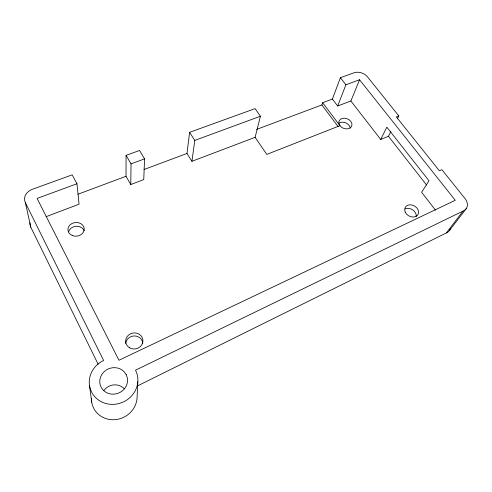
<?xml version="1.0" encoding="UTF-8"?>
<svg xmlns="http://www.w3.org/2000/svg" width="492" height="492" viewBox="0 0 492 492"><rect width="100%" height="100%" fill="white"/><g stroke="black" fill="none" stroke-linecap="round" stroke-linejoin="round"><path stroke-width="0.74" d="M126.026 176.277L126.069 155.349L139.562 150.46L144.574 158.873L143.756 179.586L130.786 184.543L126.026 176.277L78.044 194.217M130.786 184.543L131.038 163.854L126.069 155.349M137.821 381.792L137.047 398.212A23.124 21.765 -27.7 0 1 113.345 419.75A23.124 21.765 -27.7 0 1 91.438 398.625M255.114 137.329L191.935 161.302L186.997 153.442L189.611 132.33L255.09 108.615L260.428 116.241L255.114 137.329L266.793 154.396L339.923 125.675A6.783 5.111 21 0 0 351.343 126.715A6.783 5.111 21 0 0 344.849 118.228A6.783 5.111 21 0 0 339.96 125.712L322.654 102.736L332.407 99.076L340.396 77.718L354.025 72.773A10.012 7.208 20.4 0 1 367.487 76.838L398.815 115.927L397.444 118.609M191.935 161.302L194.777 140.398L189.611 132.33M256.652 129.39L321.86 104.937L322.654 102.736M332.407 99.076L337.672 105.983L345.907 84.778L359.566 79.753L455.266 200.293L118.941 360.261L37.103 198.424L76.961 183.756L72.176 174.869L32.46 189.236A12.577 10.147 -7 0 0 25.393 202.729L30.818 227.255L98.148 364.264M337.672 105.983L350.888 100.983L359.566 79.753M350.888 100.983L380.722 139.464L386.835 127.17L428.987 180.779L421.619 192.249L435.5 210.164M380.722 139.464L388.446 136.284L390.882 131.493M137.631 385.833L446.342 232.944L463.046 211.086A11.181 8.419 31.1 0 0 465.487 199.125L441.871 169.648L439.374 170.767L396.343 116.918L398.815 115.927M449.694 230.17L466.514 208.245M463.046 211.086L135.509 370.199A24.545 22.97 -22.6 0 1 123.873 401.718A24.545 22.97 -22.6 0 1 91.457 391.823A24.545 22.97 -22.6 0 1 103.627 360.464L25.393 202.729M46.033 216.714L79.052 204.18L76.961 183.756M143.978 169.531L186.997 153.442M131.038 163.854L144.574 158.873M194.777 140.398L260.428 116.241M388.446 136.284L426.589 185.053M340.396 77.718L345.907 84.778M321.86 104.937L338.145 126.616M89.55 385.857L91.721 402.228M125.657 343.459A8.585 7.977 -9.7 0 1 134.476 335.925A8.585 7.977 -9.7 0 1 142.766 343.588M405.187 208.928A7.257 5.683 29.6 0 1 412.825 209.955A7.257 5.683 29.6 0 1 416.183 216.511M338.779 123.351A6.734 5.092 21 0 1 345.771 122.865A6.734 5.092 21 0 1 350.249 128.105M103.757 390.617A13.21 12.435 -27.7 0 1 124.335 388.858M68.616 231.824A8.1 6.808 -5.9 0 1 76.119 226.265A8.1 6.808 -5.9 0 1 84.194 230.723M30.818 227.255A11.888 9.785 -8.3 0 1 30.012 222.858M450.297 228.866A10.627 8.204 31.8 0 1 446.342 232.944M126.247 374.701L124.291 371.909A14.022 13.124 -22.5 0 0 101.61 374.867A14.022 13.124 -22.5 0 0 111.309 394.074A14.022 13.124 -22.5 0 0 127.33 377.93L126.247 374.701M129.445 347.746A8.665 8.038 -9.1 0 0 142.914 341.337A8.665 8.038 -9.1 0 0 130.497 333.81A8.665 8.038 -9.1 0 0 129.445 347.746M405.193 212.027A7.319 5.707 29.5 0 0 417.148 215.607A7.319 5.707 29.5 0 0 412.536 205.152A7.319 5.707 29.5 0 0 405.193 212.027M72.386 235.563A8.167 6.851 -5.7 0 0 84.224 228.725A8.167 6.851 -5.7 0 0 71.623 223.719A8.167 6.851 -5.7 0 0 72.386 235.563"/></g></svg>
